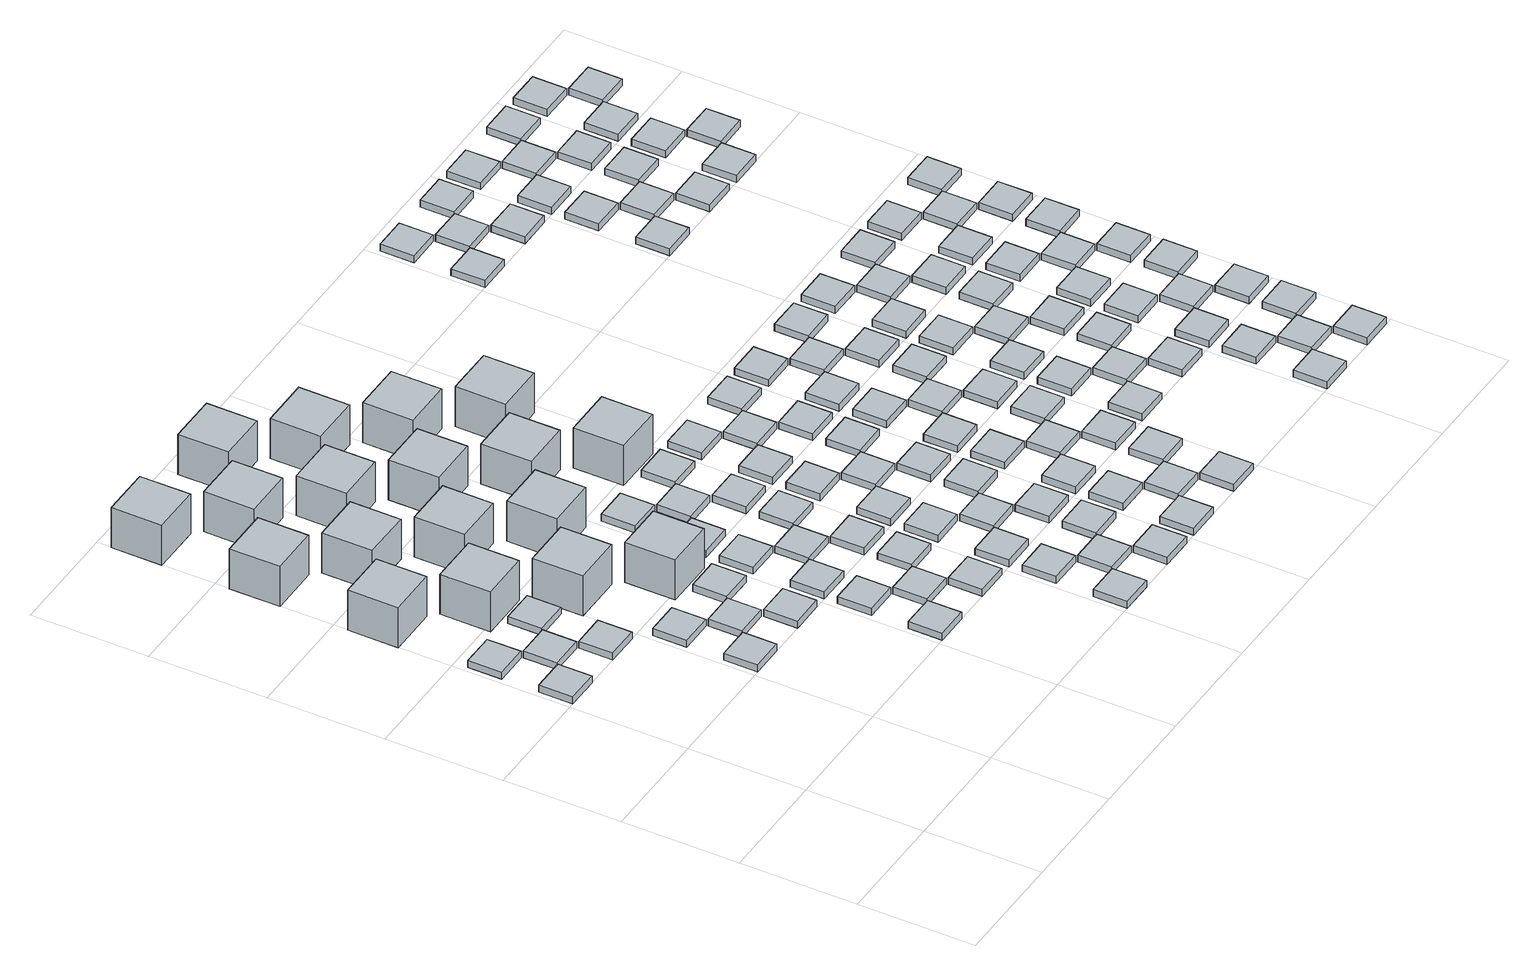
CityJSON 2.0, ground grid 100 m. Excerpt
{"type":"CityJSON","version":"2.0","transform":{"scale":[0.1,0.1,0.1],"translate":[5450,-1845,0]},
"CityObjects":{
"object1":{"type":"GenericCityObject","geometry":[{"type":"Solid","lod":"1","boundaries":[[[[0,1,2,3]],[[4,5,1,0]],[[5,6,2,1]],[[6,7,3,2]],[[7,4,0,3]],[[7,6,5,4]]]]}]},
"object2":{"type":"GenericCityObject","geometry":[{"type":"Solid","lod":"1","boundaries":[[[[8,9,10,11]],[[12,13,9,8]],[[13,14,10,9]],[[14,15,11,10]],[[15,12,8,11]],[[15,14,13,12]]]]}]},
"object3":{"type":"GenericCityObject","geometry":[{"type":"Solid","lod":"1","boundaries":[[[[16,17,18,19]],[[20,21,17,16]],[[21,22,18,17]],[[22,23,19,18]],[[23,20,16,19]],[[23,22,21,20]]]]}]},
"object4":{"type":"GenericCityObject","geometry":[{"type":"Solid","lod":"1","boundaries":[[[[24,25,26,27]],[[28,29,25,24]],[[29,30,26,25]],[[30,31,27,26]],[[31,28,24,27]],[[31,30,29,28]]]]}]},
"object5":{"type":"GenericCityObject","geometry":[{"type":"Solid","lod":"1","boundaries":[[[[32,33,34,35]],[[36,37,33,32]],[[37,38,34,33]],[[38,39,35,34]],[[39,36,32,35]],[[39,38,37,36]]]]}]},
"object6":{"type":"GenericCityObject","geometry":[{"type":"Solid","lod":"1","boundaries":[[[[40,41,42,43]],[[44,45,41,40]],[[45,46,42,41]],[[46,47,43,42]],[[47,44,40,43]],[[47,46,45,44]]]]}]},
"object7":{"type":"GenericCityObject","geometry":[{"type":"Solid","lod":"1","boundaries":[[[[48,49,50,51]],[[52,53,49,48]],[[53,54,50,49]],[[54,55,51,50]],[[55,52,48,51]],[[55,54,53,52]]]]}]},
"object8":{"type":"GenericCityObject","geometry":[{"type":"Solid","lod":"1","boundaries":[[[[56,57,58,59]],[[60,61,57,56]],[[61,62,58,57]],[[62,63,59,58]],[[63,60,56,59]],[[63,62,61,60]]]]}]},
"object9":{"type":"GenericCityObject","geometry":[{"type":"Solid","lod":"1","boundaries":[[[[64,65,66,67]],[[68,69,65,64]],[[69,70,66,65]],[[70,71,67,66]],[[71,68,64,67]],[[71,70,69,68]]]]}]},
"object10":{"type":"GenericCityObject","geometry":[{"type":"Solid","lod":"1","boundaries":[[[[72,73,74,75]],[[76,77,73,72]],[[77,78,74,73]],[[78,79,75,74]],[[79,76,72,75]],[[79,78,77,76]]]]}]},
"object11":{"type":"GenericCityObject","geometry":[{"type":"Solid","lod":"1","boundaries":[[[[80,81,82,83]],[[84,85,81,80]],[[85,86,82,81]],[[86,87,83,82]],[[87,84,80,83]],[[87,86,85,84]]]]}]},
"object12":{"type":"GenericCityObject","geometry":[{"type":"Solid","lod":"1","boundaries":[[[[88,89,90,91]],[[92,93,89,88]],[[93,94,90,89]],[[94,95,91,90]],[[95,92,88,91]],[[95,94,93,92]]]]}]},
"object13":{"type":"GenericCityObject","geometry":[{"type":"Solid","lod":"1","boundaries":[[[[96,97,98,99]],[[100,101,97,96]],[[101,102,98,97]],[[102,103,99,98]],[[103,100,96,99]],[[103,102,101,100]]]]}]},
"object14":{"type":"GenericCityObject","geometry":[{"type":"Solid","lod":"1","boundaries":[[[[104,105,106,107]],[[108,109,105,104]],[[109,110,106,105]],[[110,111,107,106]],[[111,108,104,107]],[[111,110,109,108]]]]}]},
"object15":{"type":"GenericCityObject","geometry":[{"type":"Solid","lod":"1","boundaries":[[[[112,113,114,115]],[[116,117,113,112]],[[117,118,114,113]],[[118,119,115,114]],[[119,116,112,115]],[[119,118,117,116]]]]}]},
"object16":{"type":"GenericCityObject","geometry":[{"type":"Solid","lod":"1","boundaries":[[[[120,121,122,123]],[[124,125,121,120]],[[125,126,122,121]],[[126,127,123,122]],[[127,124,120,123]],[[127,126,125,124]]]]}]},
"object17":{"type":"GenericCityObject","geometry":[{"type":"Solid","lod":"1","boundaries":[[[[128,129,130,131]],[[132,133,129,128]],[[133,134,130,129]],[[134,135,131,130]],[[135,132,128,131]],[[135,134,133,132]]]]}]},
"object18":{"type":"GenericCityObject","geometry":[{"type":"Solid","lod":"1","boundaries":[[[[136,137,138,139]],[[140,141,137,136]],[[141,142,138,137]],[[142,143,139,138]],[[143,140,136,139]],[[143,142,141,140]]]]}]},
"object19":{"type":"GenericCityObject","geometry":[{"type":"Solid","lod":"1","boundaries":[[[[144,145,146,147]],[[148,149,145,144]],[[149,150,146,145]],[[150,151,147,146]],[[151,148,144,147]],[[151,150,149,148]]]]}]},
"object20":{"type":"GenericCityObject","geometry":[{"type":"Solid","lod":"1","boundaries":[[[[152,153,154,155]],[[156,157,153,152]],[[157,158,154,153]],[[158,159,155,154]],[[159,156,152,155]],[[159,158,157,156]]]]}]},
"object21":{"type":"GenericCityObject","geometry":[{"type":"Solid","lod":"1","boundaries":[[[[160,161,162,163]],[[164,165,161,160]],[[165,166,162,161]],[[166,167,163,162]],[[167,164,160,163]],[[167,166,165,164]]]]}]},
"object22":{"type":"GenericCityObject","geometry":[{"type":"Solid","lod":"1","boundaries":[[[[168,169,170,171]],[[172,173,169,168]],[[173,174,170,169]],[[174,175,171,170]],[[175,172,168,171]],[[175,174,173,172]]]]}]},
"object23":{"type":"GenericCityObject","geometry":[{"type":"Solid","lod":"1","boundaries":[[[[176,177,178,179]],[[180,181,177,176]],[[181,182,178,177]],[[182,183,179,178]],[[183,180,176,179]],[[183,182,181,180]]]]}]},
"object24":{"type":"GenericCityObject","geometry":[{"type":"Solid","lod":"1","boundaries":[[[[184,185,186,187]],[[188,189,185,184]],[[189,190,186,185]],[[190,191,187,186]],[[191,188,184,187]],[[191,190,189,188]]]]}]},
"object25":{"type":"GenericCityObject","geometry":[{"type":"Solid","lod":"1","boundaries":[[[[192,193,194,195]],[[196,197,193,192]],[[197,198,194,193]],[[198,199,195,194]],[[199,196,192,195]],[[199,198,197,196]]]]}]},
"object26":{"type":"GenericCityObject","geometry":[{"type":"Solid","lod":"1","boundaries":[[[[200,201,202,203]],[[204,205,201,200]],[[205,206,202,201]],[[206,207,203,202]],[[207,204,200,203]],[[207,206,205,204]]]]}]},
"object27":{"type":"GenericCityObject","geometry":[{"type":"Solid","lod":"1","boundaries":[[[[208,209,210,211]],[[212,213,209,208]],[[213,214,210,209]],[[214,215,211,210]],[[215,212,208,211]],[[215,214,213,212]]]]}]},
"object28":{"type":"GenericCityObject","geometry":[{"type":"Solid","lod":"1","boundaries":[[[[216,217,218,219]],[[220,221,217,216]],[[221,222,218,217]],[[222,223,219,218]],[[223,220,216,219]],[[223,222,221,220]]]]}]},
"object29":{"type":"GenericCityObject","geometry":[{"type":"Solid","lod":"1","boundaries":[[[[224,225,226,227]],[[228,229,225,224]],[[229,230,226,225]],[[230,231,227,226]],[[231,228,224,227]],[[231,230,229,228]]]]}]},
"object30":{"type":"GenericCityObject","geometry":[{"type":"Solid","lod":"1","boundaries":[[[[232,233,234,235]],[[236,237,233,232]],[[237,238,234,233]],[[238,239,235,234]],[[239,236,232,235]],[[239,238,237,236]]]]}]},
"object31":{"type":"GenericCityObject","geometry":[{"type":"Solid","lod":"1","boundaries":[[[[240,241,242,243]],[[244,245,241,240]],[[245,246,242,241]],[[246,247,243,242]],[[247,244,240,243]],[[247,246,245,244]]]]}]},
"object32":{"type":"GenericCityObject","geometry":[{"type":"Solid","lod":"1","boundaries":[[[[248,249,250,251]],[[252,253,249,248]],[[253,254,250,249]],[[254,255,251,250]],[[255,252,248,251]],[[255,254,253,252]]]]}]},
"object33":{"type":"GenericCityObject","geometry":[{"type":"Solid","lod":"1","boundaries":[[[[256,257,258,259]],[[260,261,257,256]],[[261,262,258,257]],[[262,263,259,258]],[[263,260,256,259]],[[263,262,261,260]]]]}]},
"object34":{"type":"GenericCityObject","geometry":[{"type":"Solid","lod":"1","boundaries":[[[[264,265,266,267]],[[268,269,265,264]],[[269,270,266,265]],[[270,271,267,266]],[[271,268,264,267]],[[271,270,269,268]]]]}]},
"object35":{"type":"GenericCityObject","geometry":[{"type":"Solid","lod":"1","boundaries":[[[[272,273,274,275]],[[276,277,273,272]],[[277,278,274,273]],[[278,279,275,274]],[[279,276,272,275]],[[279,278,277,276]]]]}]},
"object36":{"type":"GenericCityObject","geometry":[{"type":"Solid","lod":"1","boundaries":[[[[280,281,282,283]],[[284,285,281,280]],[[285,286,282,281]],[[286,287,283,282]],[[287,284,280,283]],[[287,286,285,284]]]]}]},
"object37":{"type":"GenericCityObject","geometry":[{"type":"Solid","lod":"1","boundaries":[[[[288,289,290,291]],[[292,293,289,288]],[[293,294,290,289]],[[294,295,291,290]],[[295,292,288,291]],[[295,294,293,292]]]]}]},
"object38":{"type":"GenericCityObject","geometry":[{"type":"Solid","lod":"1","boundaries":[[[[296,297,298,299]],[[300,301,297,296]],[[301,302,298,297]],[[302,303,299,298]],[[303,300,296,299]],[[303,302,301,300]]]]}]},
"object39":{"type":"GenericCityObject","geometry":[{"type":"Solid","lod":"1","boundaries":[[[[304,305,306,307]],[[308,309,305,304]],[[309,310,306,305]],[[310,311,307,306]],[[311,308,304,307]],[[311,310,309,308]]]]}]},
"object40":{"type":"GenericCityObject","geometry":[{"type":"Solid","lod":"1","boundaries":[[[[312,313,314,315]],[[316,317,313,312]],[[317,318,314,313]],[[318,319,315,314]],[[319,316,312,315]],[[319,318,317,316]]]]}]},
"object41":{"type":"GenericCityObject","geometry":[{"type":"Solid","lod":"1","boundaries":[[[[320,321,322,323]],[[324,325,321,320]],[[325,326,322,321]],[[326,327,323,322]],[[327,324,320,323]],[[327,326,325,324]]]]}]},
"object42":{"type":"GenericCityObject","geometry":[{"type":"Solid","lod":"1","boundaries":[[[[328,329,330,331]],[[332,333,329,328]],[[333,334,330,329]],[[334,335,331,330]],[[335,332,328,331]],[[335,334,333,332]]]]}]},
"object43":{"type":"GenericCityObject","geometry":[{"type":"Solid","lod":"1","boundaries":[[[[336,337,338,339]],[[340,341,337,336]],[[341,342,338,337]],[[342,343,339,338]],[[343,340,336,339]],[[343,342,341,340]]]]}]},
"object44":{"type":"GenericCityObject","geometry":[{"type":"Solid","lod":"1","boundaries":[[[[344,345,346,347]],[[348,349,345,344]],[[349,350,346,345]],[[350,351,347,346]],[[351,348,344,347]],[[351,350,349,348]]]]}]},
"object45":{"type":"GenericCityObject","geometry":[{"type":"Solid","lod":"1","boundaries":[[[[352,353,354,355]],[[356,357,353,352]],[[357,358,354,353]],[[358,359,355,354]],[[359,356,352,355]],[[359,358,357,356]]]]}]},
"object46":{"type":"GenericCityObject","geometry":[{"type":"Solid","lod":"1","boundaries":[[[[360,361,362,363]],[[364,365,361,360]],[[365,366,362,361]],[[366,367,363,362]],[[367,364,360,363]],[[367,366,365,364]]]]}]},
"object47":{"type":"GenericCityObject","geometry":[{"type":"Solid","lod":"1","boundaries":[[[[368,369,370,371]],[[372,373,369,368]],[[373,374,370,369]],[[374,375,371,370]],[[375,372,368,371]],[[375,374,373,372]]]]}]},
"object48":{"type":"GenericCityObject","geometry":[{"type":"Solid","lod":"1","boundaries":[[[[376,377,378,379]],[[380,381,377,376]],[[381,382,378,377]],[[382,383,379,378]],[[383,380,376,379]],[[383,382,381,380]]]]}]},
"object49":{"type":"GenericCityObject","geometry":[{"type":"Solid","lod":"1","boundaries":[[[[384,385,386,387]],[[388,389,385,384]],[[389,390,386,385]],[[390,391,387,386]],[[391,388,384,387]],[[391,390,389,388]]]]}]},
"object50":{"type":"GenericCityObject","geometry":[{"type":"Solid","lod":"1","boundaries":[[[[392,393,394,395]],[[396,397,393,392]],[[397,398,394,393]],[[398,399,395,394]],[[399,396,392,395]],[[399,398,397,396]]]]}]},
"object51":{"type":"GenericCityObject","geometry":[{"type":"Solid","lod":"1","boundaries":[[[[400,401,402,403]],[[404,405,401,400]],[[405,406,402,401]],[[406,407,403,402]],[[407,404,400,403]],[[407,406,405,404]]]]}]},
"object52":{"type":"GenericCityObject","geometry":[{"type":"Solid","lod":"1","boundaries":[[[[408,409,410,411]],[[412,413,409,408]],[[413,414,410,409]],[[414,415,411,410]],[[415,412,408,411]],[[415,414,413,412]]]]}]},
"object53":{"type":"GenericCityObject","geometry":[{"type":"Solid","lod":"1","boundaries":[[[[416,417,418,419]],[[420,421,417,416]],[[421,422,418,417]],[[422,423,419,418]],[[423,420,416,419]],[[423,422,421,420]]]]}]},
"object54":{"type":"GenericCityObject","geometry":[{"type":"Solid","lod":"1","boundaries":[[[[424,425,426,427]],[[428,429,425,424]],[[429,430,426,425]],[[430,431,427,426]],[[431,428,424,427]],[[431,430,429,428]]]]}]},
"object55":{"type":"GenericCityObject","geometry":[{"type":"Solid","lod":"1","boundaries":[[[[432,433,434,435]],[[436,437,433,432]],[[437,438,434,433]],[[438,439,435,434]],[[439,436,432,435]],[[439,438,437,436]]]]}]},
"object56":{"type":"GenericCityObject","geometry":[{"type":"Solid","lod":"1","boundaries":[[[[440,441,442,443]],[[444,445,441,440]],[[445,446,442,441]],[[446,447,443,442]],[[447,444,440,443]],[[447,446,445,444]]]]}]},
"object57":{"type":"GenericCityObject","geometry":[{"type":"Solid","lod":"1","boundaries":[[[[448,449,450,451]],[[452,453,449,448]],[[453,454,450,449]],[[454,455,451,450]],[[455,452,448,451]],[[455,454,453,452]]]]}]},
"object58":{"type":"GenericCityObject","geometry":[{"type":"Solid","lod":"1","boundaries":[[[[456,457,458,459]],[[460,461,457,456]],[[461,462,458,457]],[[462,463,459,458]],[[463,460,456,459]],[[463,462,461,460]]]]}]},
"object59":{"type":"GenericCityObject","geometry":[{"type":"Solid","lod":"1","boundaries":[[[[464,465,466,467]],[[468,469,465,464]],[[469,470,466,465]],[[470,471,467,466]],[[471,468,464,467]],[[471,470,469,468]]]]}]},
"object60":{"type":"GenericCityObject","geometry":[{"type":"Solid","lod":"1","boundaries":[[[[472,473,474,475]],[[476,477,473,472]],[[477,478,474,473]],[[478,479,475,474]],[[479,476,472,475]],[[479,478,477,476]]]]}]},
"object61":{"type":"GenericCityObject","geometry":[{"type":"Solid","lod":"1","boundaries":[[[[480,481,482,483]],[[484,485,481,480]],[[485,486,482,481]],[[486,487,483,482]],[[487,484,480,483]],[[487,486,485,484]]]]}]},
"object62":{"type":"GenericCityObject","geometry":[{"type":"Solid","lod":"1","boundaries":[[[[488,489,490,491]],[[492,493,489,488]],[[493,494,490,489]],[[494,495,491,490]],[[495,492,488,491]],[[495,494,493,492]]]]}]},
"object63":{"type":"GenericCityObject","geometry":[{"type":"Solid","lod":"1","boundaries":[[[[496,497,498,499]],[[500,501,497,496]],[[501,502,498,497]],[[502,503,499,498]],[[503,500,496,499]],[[503,502,501,500]]]]}]},
"object64":{"type":"GenericCityObject","geometry":[{"type":"Solid","lod":"1","boundaries":[[[[504,505,506,507]],[[508,509,505,504]],[[509,510,506,505]],[[510,511,507,506]],[[511,508,504,507]],[[511,510,509,508]]]]}]},
"object65":{"type":"GenericCityObject","geometry":[{"type":"Solid","lod":"1","boundaries":[[[[512,513,514,515]],[[516,517,513,512]],[[517,518,514,513]],[[518,519,515,514]],[[519,516,512,515]],[[519,518,517,516]]]]}]},
"object66":{"type":"GenericCityObject","geometry":[{"type":"Solid","lod":"1","boundaries":[[[[520,521,522,523]],[[524,525,521,520]],[[525,526,522,521]],[[526,527,523,522]],[[527,524,520,523]],[[527,526,525,524]]]]}]},
"object67":{"type":"GenericCityObject","geometry":[{"type":"Solid","lod":"1","boundaries":[[[[528,529,530,531]],[[532,533,529,528]],[[533,534,530,529]],[[534,535,531,530]],[[535,532,528,531]],[[535,534,533,532]]]]}]},
"object68":{"type":"GenericCityObject","geometry":[{"type":"Solid","lod":"1","boundaries":[[[[536,537,538,539]],[[540,541,537,536]],[[541,542,538,537]],[[542,543,539,538]],[[543,540,536,539]],[[543,542,541,540]]]]}]},
"object69":{"type":"GenericCityObject","geometry":[{"type":"Solid","lod":"1","boundaries":[[[[544,545,546,547]],[[548,549,545,544]],[[549,550,546,545]],[[550,551,547,546]],[[551,548,544,547]],[[551,550,549,548]]]]}]},
"object70":{"type":"GenericCityObject","geometry":[{"type":"Solid","lod":"1","boundaries":[[[[552,553,554,555]],[[556,557,553,552]],[[557,558,554,553]],[[558,559,555,554]],[[559,556,552,555]],[[559,558,557,556]]]]}]},
"object71":{"type":"GenericCityObject","geometry":[{"type":"Solid","lod":"1","boundaries":[[[[560,561,562,563]],[[564,565,561,560]],[[565,566,562,561]],[[566,567,563,562]],[[567,564,560,563]],[[567,566,565,564]]]]}]},
"object72":{"type":"GenericCityObject","geometry":[{"type":"Solid","lod":"1","boundaries":[[[[568,569,570,571]],[[572,573,569,568]],[[573,574,570,569]],[[574,575,571,570]],[[575,572,568,571]],[[575,574,573,572]]]]}]},
"object73":{"type":"GenericCityObject","geometry":[{"type":"Solid","lod":"1","boundaries":[[[[576,577,578,579]],[[580,581,577,576]],[[581,582,578,577]],[[582,583,579,578]],[[583,580,576,579]],[[583,582,581,580]]]]}]},
"object74":{"type":"GenericCityObject","geometry":[{"type":"Solid","lod":"1","boundaries":[[[[584,585,586,587]],[[588,589,585,584]],[[589,590,586,585]],[[590,591,587,586]],[[591,588,584,587]],[[591,590,589,588]]]]}]},
"object75":{"type":"GenericCityObject","geometry":[{"type":"Solid","lod":"1","boundaries":[[[[592,593,594,595]],[[596,597,593,592]],[[597,598,594,593]],[[598,599,595,594]],[[599,596,592,595]],[[599,598,597,596]]]]}]},
"object76":{"type":"GenericCityObject","geometry":[{"type":"Solid","lod":"1","boundaries":[[[[600,601,602,603]],[[604,605,601,600]],[[605,606,602,601]],[[606,607,603,602]],[[607,604,600,603]],[[607,606,605,604]]]]}]},
"object77":{"type":"GenericCityObject","geometry":[{"type":"Solid","lod":"1","boundaries":[[[[608,609,610,611]],[[612,613,609,608]],[[613,614,610,609]],[[614,615,611,610]],[[615,612,608,611]],[[615,614,613,612]]]]}]},
"object78":{"type":"GenericCityObject","geometry":[{"type":"Solid","lod":"1","boundaries":[[[[616,617,618,619]],[[620,621,617,616]],[[621,622,618,617]],[[622,623,619,618]],[[623,620,616,619]],[[623,622,621,620]]]]}]},
"object79":{"type":"GenericCityObject","geometry":[{"type":"Solid","lod":"1","boundaries":[[[[624,625,626,627]],[[628,629,625,624]],[[629,630,626,625]],[[630,631,627,626]],[[631,628,624,627]],[[631,630,629,628]]]]}]},
"object80":{"type":"GenericCityObject","geometry":[{"type":"Solid","lod":"1","boundaries":[[[[632,633,634,635]],[[636,637,633,632]],[[637,638,634,633]],[[638,639,635,634]],[[639,636,632,635]],[[639,638,637,636]]]]}]},
"object81":{"type":"GenericCityObject","geometry":[{"type":"Solid","lod":"1","boundaries":[[[[640,641,642,643]],[[644,645,641,640]],[[645,646,642,641]],[[646,647,643,642]],[[647,644,640,643]],[[647,646,645,644]]]]}]},
"object82":{"type":"GenericCityObject","geometry":[{"type":"Solid","lod":"1","boundaries":[[[[648,649,650,651]],[[652,653,649,648]],[[653,654,650,649]],[[654,655,651,650]],[[655,652,648,651]],[[655,654,653,652]]]]}]},
"object83":{"type":"GenericCityObject","geometry":[{"type":"Solid","lod":"1","boundaries":[[[[656,657,658,659]],[[660,661,657,656]],[[661,662,658,657]],[[662,663,659,658]],[[663,660,656,659]],[[663,662,661,660]]]]}]},
"object84":{"type":"GenericCityObject","geometry":[{"type":"Solid","lod":"1","boundaries":[[[[664,665,666,667]],[[668,669,665,664]],[[669,670,666,665]],[[670,671,667,666]],[[671,668,664,667]],[[671,670,669,668]]]]}]},
"object85":{"type":"GenericCityObject","geometry":[{"type":"Solid","lod":"1","boundaries":[[[[672,673,674,675]],[[676,677,673,672]],[[677,678,674,673]],[[678,679,675,674]],[[679,676,672,675]],[[679,678,677,676]]]]}]},
"object86":{"type":"GenericCityObject","geometry":[{"type":"Solid","lod":"1","boundaries":[[[[680,681,682,683]],[[684,685,681,680]],[[685,686,682,681]],[[686,687,683,682]],[[687,684,680,683]],[[687,686,685,684]]]]}]},
"object87":{"type":"GenericCityObject","geometry":[{"type":"Solid","lod":"1","boundaries":[[[[688,689,690,691]],[[692,693,689,688]],[[693,694,690,689]],[[694,695,691,690]],[[695,692,688,691]],[[695,694,693,692]]]]}]},
"object88":{"type":"GenericCityObject","geometry":[{"type":"Solid","lod":"1","boundaries":[[[[696,697,698,699]],[[700,701,697,696]],[[701,702,698,697]],[[702,703,699,698]],[[703,700,696,699]],[[703,702,701,700]]]]}]},
"object89":{"type":"GenericCityObject","geometry":[{"type":"Solid","lod":"1","boundaries":[[[[704,705,706,707]],[[708,709,705,704]],[[709,710,706,705]],[[710,711,707,706]],[[711,708,704,707]],[[711,710,709,708]]]]}]},
"object90":{"type":"GenericCityObject","geometry":[{"type":"Solid","lod":"1","boundaries":[[[[712,713,714,715]],[[716,717,713,712]],[[717,718,714,713]],[[718,719,715,714]],[[719,716,712,715]],[[719,718,717,716]]]]}]},
"object91":{"type":"GenericCityObject","geometry":[{"type":"Solid","lod":"1","boundaries":[[[[720,721,722,723]],[[724,725,721,720]],[[725,726,722,721]],[[726,727,723,722]],[[727,724,720,723]],[[727,726,725,724]]]]}]},
"object92":{"type":"GenericCityObject","geometry":[{"type":"Solid","lod":"1","boundaries":[[[[728,729,730,731]],[[732,733,729,728]],[[733,734,730,729]],[[734,735,731,730]],[[735,732,728,731]],[[735,734,733,732]]]]}]},
"object93":{"type":"GenericCityObject","geometry":[{"type":"Solid","lod":"1","boundaries":[[[[736,737,738,739]],[[740,741,737,736]],[[741,742,738,737]],[[742,743,739,738]],[[743,740,736,739]],[[743,742,741,740]]]]}]},
"object94":{"type":"GenericCityObject","geometry":[{"type":"Solid","lod":"1","boundaries":[[[[744,745,746,747]],[[748,749,745,744]],[[749,750,746,745]],[[750,751,747,746]],[[751,748,744,747]],[[751,750,749,748]]]]}]},
"object95":{"type":"GenericCityObject","geometry":[{"type":"Solid","lod":"1","boundaries":[[[[752,753,754,755]],[[756,757,753,752]],[[757,758,754,753]],[[758,759,755,754]],[[759,756,752,755]],[[759,758,757,756]]]]}]},
"object96":{"type":"GenericCityObject","geometry":[{"type":"Solid","lod":"1","boundaries":[[[[760,761,762,763]],[[764,765,761,760]],[[765,766,762,761]],[[766,767,763,762]],[[767,764,760,763]],[[767,766,765,764]]]]}]},
"object97":{"type":"GenericCityObject","geometry":[{"type":"Solid","lod":"1","boundaries":[[[[768,769,770,771]],[[772,773,769,768]],[[773,774,770,769]],[[774,775,771,770]],[[775,772,768,771]],[[775,774,773,772]]]]}]},
"object98":{"type":"GenericCityObject","geometry":[{"type":"Solid","lod":"1","boundaries":[[[[776,777,778,779]],[[780,781,777,776]],[[781,782,778,777]],[[782,783,779,778]],[[783,780,776,779]],[[783,782,781,780]]]]}]},
"object99":{"type":"GenericCityObject","geometry":[{"type":"Solid","lod":"1","boundaries":[[[[784,785,786,787]],[[788,789,785,784]],[[789,790,786,785]],[[790,791,787,786]],[[791,788,784,787]],[[791,790,789,788]]]]}]},
"object100":{"type":"GenericCityObject","geometry":[{"type":"Solid","lod":"1","boundaries":[[[[792,793,794,795]],[[796,797,793,792]],[[797,798,794,793]],[[798,799,795,794]],[[799,796,792,795]],[[799,798,797,796]]]]}]},
"object101":{"type":"GenericCityObject","geometry":[{"type":"Solid","lod":"1","boundaries":[[[[800,801,802,803]],[[804,805,801,800]],[[805,806,802,801]],[[806,807,803,802]],[[807,804,800,803]],[[807,806,805,804]]]]}]},
"object102":{"type":"GenericCityObject","geometry":[{"type":"Solid","lod":"1","boundaries":[[[[808,809,810,811]],[[812,813,809,808]],[[813,814,810,809]],[[814,815,811,810]],[[815,812,808,811]],[[815,814,813,812]]]]}]},
"object103":{"type":"GenericCityObject","geometry":[{"type":"Solid","lod":"1","boundaries":[[[[816,817,818,819]],[[820,821,817,816]],[[821,822,818,817]],[[822,823,819,818]],[[823,820,816,819]],[[823,822,821,820]]]]}]},
"object104":{"type":"GenericCityObject","geometry":[{"type":"Solid","lod":"1","boundaries":[[[[824,825,826,827]],[[828,829,825,824]],[[829,830,826,825]],[[830,831,827,826]],[[831,828,824,827]],[[831,830,829,828]]]]}]},
"object105":{"type":"GenericCityObject","geometry":[{"type":"Solid","lod":"1","boundaries":[[[[832,833,834,835]],[[836,837,833,832]],[[837,838,834,833]],[[838,839,835,834]],[[839,836,832,835]],[[839,838,837,836]]]]}]},
"object106":{"type":"GenericCityObject","geometry":[{"type":"Solid","lod":"1","boundaries":[[[[840,841,842,843]],[[844,845,841,840]],[[845,846,842,841]],[[846,847,843,842]],[[847,844,840,843]],[[847,846,845,844]]]]}]},
"object107":{"type":"GenericCityObject","geometry":[{"type":"Solid","lod":"1","boundaries":[[[[848,849,850,851]],[[852,853,849,848]],[[853,854,850,849]],[[854,855,851,850]],[[855,852,848,851]],[[855,854,853,852]]]]}]},
"object108":{"type":"GenericCityObject","geometry":[{"type":"Solid","lod":"1","boundaries":[[[[856,857,858,859]],[[860,861,857,856]],[[861,862,858,857]],[[862,863,859,858]],[[863,860,856,859]],[[863,862,861,860]]]]}]},
"object109":{"type":"GenericCityObject","geometry":[{"type":"Solid","lod":"1","boundaries":[[[[864,865,866,867]],[[868,869,865,864]],[[869,870,866,865]],[[870,871,867,866]],[[871,868,864,867]],[[871,870,869,868]]]]}]},
"object110":{"type":"GenericCityObject","geometry":[{"type":"Solid","lod":"1","boundaries":[[[[872,873,874,875]],[[876,877,873,872]],[[877,878,874,873]],[[878,879,875,874]],[[879,876,872,875]],[[879,878,877,876]]]]}]},
"object111":{"type":"GenericCityObject","geometry":[{"type":"Solid","lod":"1","boundaries":[[[[880,881,882,883]],[[884,885,881,880]],[[885,886,882,881]],[[886,887,883,882]],[[887,884,880,883]],[[887,886,885,884]]]]}]},
"object112":{"type":"GenericCityObject","geometry":[{"type":"Solid","lod":"1","boundaries":[[[[888,889,890,891]],[[892,893,889,888]],[[893,894,890,889]],[[894,895,891,890]],[[895,892,888,891]],[[895,894,893,892]]]]}]},
"object113":{"type":"GenericCityObject","geometry":[{"type":"Solid","lod":"1","boundaries":[[[[896,897,898,899]],[[900,901,897,896]],[[901,902,898,897]],[[902,903,899,898]],[[903,900,896,899]],[[903,902,901,900]]]]}]},
"object114":{"type":"GenericCityObject","geometry":[{"type":"Solid","lod":"1","boundaries":[[[[904,905,906,907]],[[908,909,905,904]],[[909,910,906,905]],[[910,911,907,906]],[[911,908,904,907]],[[911,910,909,908]]]]}]},
"object115":{"type":"GenericCityObject","geometry":[{"type":"Solid","lod":"1","boundaries":[[[[912,913,914,915]],[[916,917,913,912]],[[917,918,914,913]],[[918,919,915,914]],[[919,916,912,915]],[[919,918,917,916]]]]}]},
"object116":{"type":"GenericCityObject","geometry":[{"type":"Solid","lod":"1","boundaries":[[[[920,921,922,923]],[[924,925,921,920]],[[925,926,922,921]],[[926,927,923,922]],[[927,924,920,923]],[[927,926,925,924]]]]}]},
"object117":{"type":"GenericCityObject","geometry":[{"type":"Solid","lod":"1","boundaries":[[[[928,929,930,931]],[[932,933,929,928]],[[933,934,930,929]],[[934,935,931,930]],[[935,932,928,931]],[[935,934,933,932]]]]}]},
"object118":{"type":"GenericCityObject","geometry":[{"type":"Solid","lod":"1","boundaries":[[[[936,937,938,939]],[[940,941,937,936]],[[941,942,938,937]],[[942,943,939,938]],[[943,940,936,939]],[[943,942,941,940]]]]}]},
"object119":{"type":"GenericCityObject","geometry":[{"type":"Solid","lod":"1","boundaries":[[[[944,945,946,947]],[[948,949,945,944]],[[949,950,946,945]],[[950,951,947,946]],[[951,948,944,947]],[[951,950,949,948]]]]}]},
"object120":{"type":"GenericCityObject","geometry":[{"type":"Solid","lod":"1","boundaries":[[[[952,953,954,955]],[[956,957,953,952]],[[957,958,954,953]],[[958,959,955,954]],[[959,956,952,955]],[[959,958,957,956]]]]}]},
"object121":{"type":"GenericCityObject","geometry":[{"type":"Solid","lod":"1","boundaries":[[[[960,961,962,963]],[[964,965,961,960]],[[965,966,962,961]],[[966,967,963,962]],[[967,964,960,963]],[[967,966,965,964]]]]}]},
"object122":{"type":"GenericCityObject","geometry":[{"type":"Solid","lod":"1","boundaries":[[[[968,969,970,971]],[[972,973,969,968]],[[973,974,970,969]],[[974,975,971,970]],[[975,972,968,971]],[[975,974,973,972]]]]}]},
"object123":{"type":"GenericCityObject","geometry":[{"type":"Solid","lod":"1","boundaries":[[[[976,977,978,979]],[[980,981,977,976]],[[981,982,978,977]],[[982,983,979,978]],[[983,980,976,979]],[[983,982,981,980]]]]}]},
"object124":{"type":"GenericCityObject","geometry":[{"type":"Solid","lod":"1","boundaries":[[[[984,985,986,987]],[[988,989,985,984]],[[989,990,986,985]],[[990,991,987,986]],[[991,988,984,987]],[[991,990,989,988]]]]}]},
"object125":{"type":"GenericCityObject","geometry":[{"type":"Solid","lod":"1","boundaries":[[[[992,993,994,995]],[[996,997,993,992]],[[997,998,994,993]],[[998,999,995,994]],[[999,996,992,995]],[[999,998,997,996]]]]}]},
"object126":{"type":"GenericCityObject","geometry":[{"type":"Solid","lod":"1","boundaries":[[[[1000,1001,1002,1003]],[[1004,1005,1001,1000]],[[1005,1006,1002,1001]],[[1006,1007,1003,1002]],[[1007,1004,1000,1003]],[[1007,1006,1005,1004]]]]}]},
"object127":{"type":"GenericCityObject","geometry":[{"type":"Solid","lod":"1","boundaries":[[[[1008,1009,1010,1011]],[[1012,1013,1009,1008]],[[1013,1014,1010,1009]],[[1014,1015,1011,1010]],[[1015,1012,1008,1011]],[[1015,1014,1013,1012]]]]}]},
"object128":{"type":"GenericCityObject","geometry":[{"type":"Solid","lod":"1","boundaries":[[[[1016,1017,1018,1019]],[[1020,1021,1017,1016]],[[1021,1022,1018,1017]],[[1022,1023,1019,1018]],[[1023,1020,1016,1019]],[[1023,1022,1021,1020]]]]}]},
"object129":{"type":"GenericCityObject","geometry":[{"type":"Solid","lod":"1","boundaries":[[[[1024,1025,1026,1027]],[[1028,1029,1025,1024]],[[1029,1030,1026,1025]],[[1030,1031,1027,1026]],[[1031,1028,1024,1027]],[[1031,1030,1029,1028]]]]}]},
"object130":{"type":"GenericCityObject","geometry":[{"type":"Solid","lod":"1","boundaries":[[[[1032,1033,1034,1035]],[[1036,1037,1033,1032]],[[1037,1038,1034,1033]],[[1038,1039,1035,1034]],[[1039,1036,1032,1035]],[[1039,1038,1037,1036]]]]}]},
"object131":{"type":"GenericCityObject","geometry":[{"type":"Solid","lod":"1","boundaries":[[[[1040,1041,1042,1043]],[[1044,1045,1041,1040]],[[1045,1046,1042,1041]],[[1046,1047,1043,1042]],[[1047,1044,1040,1043]],[[1047,1046,1045,1044]]]]}]},
"object132":{"type":"GenericCityObject","geometry":[{"type":"Solid","lod":"1","boundaries":[[[[1048,1049,1050,1051]],[[1052,1053,1049,1048]],[[1053,1054,1050,1049]],[[1054,1055,1051,1050]],[[1055,1052,1048,1051]],[[1055,1054,1053,1052]]]]}]},
"object133":{"type":"GenericCityObject","geometry":[{"type":"Solid","lod":"1","boundaries":[[[[1056,1057,1058,1059]],[[1060,1061,1057,1056]],[[1061,1062,1058,1057]],[[1062,1063,1059,1058]],[[1063,1060,1056,1059]],[[1063,1062,1061,1060]]]]}]},
"object134":{"type":"GenericCityObject","geometry":[{"type":"Solid","lod":"1","boundaries":[[[[1064,1065,1066,1067]],[[1068,1069,1065,1064]],[[1069,1070,1066,1065]],[[1070,1071,1067,1066]],[[1071,1068,1064,1067]],[[1071,1070,1069,1068]]]]}]},
"object135":{"type":"GenericCityObject","geometry":[{"type":"Solid","lod":"1","boundaries":[[[[1072,1073,1074,1075]],[[1076,1077,1073,1072]],[[1077,1078,1074,1073]],[[1078,1079,1075,1074]],[[1079,1076,1072,1075]],[[1079,1078,1077,1076]]]]}]},
"object136":{"type":"GenericCityObject","geometry":[{"type":"Solid","lod":"1","boundaries":[[[[1080,1081,1082,1083]],[[1084,1085,1081,1080]],[[1085,1086,1082,1081]],[[1086,1087,1083,1082]],[[1087,1084,1080,1083]],[[1087,1086,1085,1084]]]]}]},
"object137":{"type":"GenericCityObject","geometry":[{"type":"Solid","lod":"1","boundaries":[[[[1088,1089,1090,1091]],[[1092,1093,1089,1088]],[[1093,1094,1090,1089]],[[1094,1095,1091,1090]],[[1095,1092,1088,1091]],[[1095,1094,1093,1092]]]]}]},
"object138":{"type":"GenericCityObject","geometry":[{"type":"Solid","lod":"1","boundaries":[[[[1096,1097,1098,1099]],[[1100,1101,1097,1096]],[[1101,1102,1098,1097]],[[1102,1103,1099,1098]],[[1103,1100,1096,1099]],[[1103,1102,1101,1100]]]]}]},
"object139":{"type":"GenericCityObject","geometry":[{"type":"Solid","lod":"1","boundaries":[[[[1104,1105,1106,1107]],[[1108,1109,1105,1104]],[[1109,1110,1106,1105]],[[1110,1111,1107,1106]],[[1111,1108,1104,1107]],[[1111,1110,1109,1108]]]]}]}
},
"vertices":[
[50,3000,0],[339,3000,0],[339,3289,0],[50,3289,0],[50,3000,65],[339,3000,65],[339,3289,65],[50,3289,65],
[50,3600,0],[339,3600,0],[339,3889,0],[50,3889,0],[50,3600,65],[339,3600,65],[339,3889,65],[50,3889,65],
[350,3300,0],[639,3300,0],[639,3589,0],[350,3589,0],[350,3300,65],[639,3300,65],[639,3589,65],[350,3589,65],
[0,4450,0],[429,4450,0],[429,4879,0],[0,4879,0],[0,4450,375],[429,4450,375],[429,4879,375],[0,4879,375],
[650,3000,0],[939,3000,0],[939,3289,0],[650,3289,0],[650,3000,65],[939,3000,65],[939,3289,65],[650,3289,65],
[1050,2000,0],[1339,2000,0],[1339,2289,0],[1050,2289,0],[1050,2000,65],[1339,2000,65],[1339,2289,65],[1050,2289,65],
[0,5450,0],[429,5450,0],[429,5879,0],[0,5879,0],[0,5450,375],[429,5450,375],[429,5879,375],[0,5879,375],
[650,3600,0],[939,3600,0],[939,3889,0],[650,3889,0],[650,3600,65],[939,3600,65],[939,3889,65],[650,3889,65],
[500,3950,0],[929,3950,0],[929,4379,0],[500,4379,0],[500,3950,375],[929,3950,375],[929,4379,375],[500,4379,375],
[1050,2600,0],[1339,2600,0],[1339,2889,0],[1050,2889,0],[1050,2600,65],[1339,2600,65],[1339,2889,65],[1050,2889,65],
[0,6450,0],[429,6450,0],[429,6879,0],[0,6879,0],[0,6450,375],[429,6450,375],[429,6879,375],[0,6879,375],
[1350,2300,0],[1639,2300,0],[1639,2589,0],[1350,2589,0],[1350,2300,65],[1639,2300,65],[1639,2589,65],[1350,2589,65],
[500,4950,0],[929,4950,0],[929,5379,0],[500,5379,0],[500,4950,375],[929,4950,375],[929,5379,375],[500,5379,375],
[1000,3450,0],[1429,3450,0],[1429,3879,0],[1000,3879,0],[1000,3450,375],[1429,3450,375],[1429,3879,375],[1000,3879,375],
[1650,2000,0],[1939,2000,0],[1939,2289,0],[1650,2289,0],[1650,2000,65],[1939,2000,65],[1939,2289,65],[1650,2289,65],
[2050,1000,0],[2339,1000,0],[2339,1289,0],[2050,1289,0],[2050,1000,65],[2339,1000,65],[2339,1289,65],[2050,1289,65],
[500,5950,0],[929,5950,0],[929,6379,0],[500,6379,0],[500,5950,375],[929,5950,375],[929,6379,375],[500,6379,375],
[1000,4450,0],[1429,4450,0],[1429,4879,0],[1000,4879,0],[1000,4450,375],[1429,4450,375],[1429,4879,375],[1000,4879,375],
[1650,2600,0],[1939,2600,0],[1939,2889,0],[1650,2889,0],[1650,2600,65],[1939,2600,65],[1939,2889,65],[1650,2889,65],
[1500,2950,0],[1929,2950,0],[1929,3379,0],[1500,3379,0],[1500,2950,375],[1929,2950,375],[1929,3379,375],[1500,3379,375],
[2050,1600,0],[2339,1600,0],[2339,1889,0],[2050,1889,0],[2050,1600,65],[2339,1600,65],[2339,1889,65],[2050,1889,65],
[2050,2000,0],[2339,2000,0],[2339,2289,0],[2050,2289,0],[2050,2000,65],[2339,2000,65],[2339,2289,65],[2050,2289,65],
[1000,5450,0],[1429,5450,0],[1429,5879,0],[1000,5879,0],[1000,5450,375],[1429,5450,375],[1429,5879,375],[1000,5879,375],
[2350,1300,0],[2639,1300,0],[2639,1589,0],[2350,1589,0],[2350,1300,65],[2639,1300,65],[2639,1589,65],[2350,1589,65],
[1500,3950,0],[1929,3950,0],[1929,4379,0],[1500,4379,0],[1500,3950,375],[1929,3950,375],[1929,4379,375],[1500,4379,375],
[2050,2600,0],[2339,2600,0],[2339,2889,0],[2050,2889,0],[2050,2600,65],[2339,2600,65],[2339,2889,65],[2050,2889,65],
[2050,3000,0],[2339,3000,0],[2339,3289,0],[2050,3289,0],[2050,3000,65],[2339,3000,65],[2339,3289,65],[2050,3289,65],
[2650,1000,0],[2939,1000,0],[2939,1289,0],[2650,1289,0],[2650,1000,65],[2939,1000,65],[2939,1289,65],[2650,1289,65],
[1000,6450,0],[1429,6450,0],[1429,6879,0],[1000,6879,0],[1000,6450,375],[1429,6450,375],[1429,6879,375],[1000,6879,375],
[2350,2300,0],[2639,2300,0],[2639,2589,0],[2350,2589,0],[2350,2300,65],[2639,2300,65],[2639,2589,65],[2350,2589,65],
[3050,0,0],[3339,0,0],[3339,289,0],[3050,289,0],[3050,0,65],[3339,0,65],[3339,289,65],[3050,289,65],
[1500,4950,0],[1929,4950,0],[1929,5379,0],[1500,5379,0],[1500,4950,375],[1929,4950,375],[1929,5379,375],[1500,5379,375],
[2050,3600,0],[2339,3600,0],[2339,3889,0],[2050,3889,0],[2050,3600,65],[2339,3600,65],[2339,3889,65],[2050,3889,65],
[2650,1600,0],[2939,1600,0],[2939,1889,0],[2650,1889,0],[2650,1600,65],[2939,1600,65],[2939,1889,65],[2650,1889,65],
[3050,600,0],[3339,600,0],[3339,889,0],[3050,889,0],[3050,600,65],[3339,600,65],[3339,889,65],[3050,889,65],
[2650,2000,0],[2939,2000,0],[2939,2289,0],[2650,2289,0],[2650,2000,65],[2939,2000,65],[2939,2289,65],[2650,2289,65],
[2350,3300,0],[2639,3300,0],[2639,3589,0],[2350,3589,0],[2350,3300,65],[2639,3300,65],[2639,3589,65],[2350,3589,65],
[3050,1000,0],[3339,1000,0],[3339,1289,0],[3050,1289,0],[3050,1000,65],[3339,1000,65],[3339,1289,65],[3050,1289,65],
[1500,5950,0],[1929,5950,0],[1929,6379,0],[1500,6379,0],[1500,5950,375],[1929,5950,375],[1929,6379,375],[1500,6379,375],
[2000,4450,0],[2429,4450,0],[2429,4879,0],[2000,4879,0],[2000,4450,375],[2429,4450,375],[2429,4879,375],[2000,4879,375],
[2650,2600,0],[2939,2600,0],[2939,2889,0],[2650,2889,0],[2650,2600,65],[2939,2600,65],[2939,2889,65],[2650,2889,65],
[3350,300,0],[3639,300,0],[3639,589,0],[3350,589,0],[3350,300,65],[3639,300,65],[3639,589,65],[3350,589,65],
[3050,1600,0],[3339,1600,0],[3339,1889,0],[3050,1889,0],[3050,1600,65],[3339,1600,65],[3339,1889,65],[3050,1889,65],
[2650,3000,0],[2939,3000,0],[2939,3289,0],[2650,3289,0],[2650,3000,65],[2939,3000,65],[2939,3289,65],[2650,3289,65],
[3050,2000,0],[3339,2000,0],[3339,2289,0],[3050,2289,0],[3050,2000,65],[3339,2000,65],[3339,2289,65],[3050,2289,65],
[3650,0,0],[3939,0,0],[3939,289,0],[3650,289,0],[3650,0,65],[3939,0,65],[3939,289,65],[3650,289,65],
[2000,5450,0],[2429,5450,0],[2429,5879,0],[2000,5879,0],[2000,5450,375],[2429,5450,375],[2429,5879,375],[2000,5879,375],
[2650,3600,0],[2939,3600,0],[2939,3889,0],[2650,3889,0],[2650,3600,65],[2939,3600,65],[2939,3889,65],[2650,3889,65],
[3350,1300,0],[3639,1300,0],[3639,1589,0],[3350,1589,0],[3350,1300,65],[3639,1300,65],[3639,1589,65],[3350,1589,65],
[2500,3950,0],[2929,3950,0],[2929,4379,0],[2500,4379,0],[2500,3950,375],[2929,3950,375],[2929,4379,375],[2500,4379,375],
[3050,2600,0],[3339,2600,0],[3339,2889,0],[3050,2889,0],[3050,2600,65],[3339,2600,65],[3339,2889,65],[3050,2889,65],
[3650,600,0],[3939,600,0],[3939,889,0],[3650,889,0],[3650,600,65],[3939,600,65],[3939,889,65],[3650,889,65],
[3050,3000,0],[3339,3000,0],[3339,3289,0],[3050,3289,0],[3050,3000,65],[3339,3000,65],[3339,3289,65],[3050,3289,65],
[3650,1000,0],[3939,1000,0],[3939,1289,0],[3650,1289,0],[3650,1000,65],[3939,1000,65],[3939,1289,65],[3650,1289,65],
[3350,2300,0],[3639,2300,0],[3639,2589,0],[3350,2589,0],[3350,2300,65],[3639,2300,65],[3639,2589,65],[3350,2589,65],
[4050,0,0],[4339,0,0],[4339,289,0],[4050,289,0],[4050,0,65],[4339,0,65],[4339,289,65],[4050,289,65],
[2500,4950,0],[2929,4950,0],[2929,5379,0],[2500,5379,0],[2500,4950,375],[2929,4950,375],[2929,5379,375],[2500,5379,375],
[3050,3600,0],[3339,3600,0],[3339,3889,0],[3050,3889,0],[3050,3600,65],[3339,3600,65],[3339,3889,65],[3050,3889,65],
[3650,1600,0],[3939,1600,0],[3939,1889,0],[3650,1889,0],[3650,1600,65],[3939,1600,65],[3939,1889,65],[3650,1889,65],
[4050,600,0],[4339,600,0],[4339,889,0],[4050,889,0],[4050,600,65],[4339,600,65],[4339,889,65],[4050,889,65],
[3650,2000,0],[3939,2000,0],[3939,2289,0],[3650,2289,0],[3650,2000,65],[3939,2000,65],[3939,2289,65],[3650,2289,65],
[3350,3300,0],[3639,3300,0],[3639,3589,0],[3350,3589,0],[3350,3300,65],[3639,3300,65],[3639,3589,65],[3350,3589,65],
[4050,1000,0],[4339,1000,0],[4339,1289,0],[4050,1289,0],[4050,1000,65],[4339,1000,65],[4339,1289,65],[4050,1289,65],
[3650,2600,0],[3939,2600,0],[3939,2889,0],[3650,2889,0],[3650,2600,65],[3939,2600,65],[3939,2889,65],[3650,2889,65],
[4350,300,0],[4639,300,0],[4639,589,0],[4350,589,0],[4350,300,65],[4639,300,65],[4639,589,65],[4350,589,65],
[4050,1600,0],[4339,1600,0],[4339,1889,0],[4050,1889,0],[4050,1600,65],[4339,1600,65],[4339,1889,65],[4050,1889,65],
[3650,3000,0],[3939,3000,0],[3939,3289,0],[3650,3289,0],[3650,3000,65],[3939,3000,65],[3939,3289,65],[3650,3289,65],
[4050,2000,0],[4339,2000,0],[4339,2289,0],[4050,2289,0],[4050,2000,65],[4339,2000,65],[4339,2289,65],[4050,2289,65],
[4650,0,0],[4939,0,0],[4939,289,0],[4650,289,0],[4650,0,65],[4939,0,65],[4939,289,65],[4650,289,65],
[3650,3600,0],[3939,3600,0],[3939,3889,0],[3650,3889,0],[3650,3600,65],[3939,3600,65],[3939,3889,65],[3650,3889,65],
[4350,1300,0],[4639,1300,0],[4639,1589,0],[4350,1589,0],[4350,1300,65],[4639,1300,65],[4639,1589,65],[4350,1589,65],
[4050,2600,0],[4339,2600,0],[4339,2889,0],[4050,2889,0],[4050,2600,65],[4339,2600,65],[4339,2889,65],[4050,2889,65],
[4650,600,0],[4939,600,0],[4939,889,0],[4650,889,0],[4650,600,65],[4939,600,65],[4939,889,65],[4650,889,65],
[4050,3000,0],[4339,3000,0],[4339,3289,0],[4050,3289,0],[4050,3000,65],[4339,3000,65],[4339,3289,65],[4050,3289,65],
[4650,1000,0],[4939,1000,0],[4939,1289,0],[4650,1289,0],[4650,1000,65],[4939,1000,65],[4939,1289,65],[4650,1289,65],
[4350,2300,0],[4639,2300,0],[4639,2589,0],[4350,2589,0],[4350,2300,65],[4639,2300,65],[4639,2589,65],[4350,2589,65],
[4050,3600,0],[4339,3600,0],[4339,3889,0],[4050,3889,0],[4050,3600,65],[4339,3600,65],[4339,3889,65],[4050,3889,65],
[4650,1600,0],[4939,1600,0],[4939,1889,0],[4650,1889,0],[4650,1600,65],[4939,1600,65],[4939,1889,65],[4650,1889,65],
[4650,2000,0],[4939,2000,0],[4939,2289,0],[4650,2289,0],[4650,2000,65],[4939,2000,65],[4939,2289,65],[4650,2289,65],
[4350,3300,0],[4639,3300,0],[4639,3589,0],[4350,3589,0],[4350,3300,65],[4639,3300,65],[4639,3589,65],[4350,3589,65],
[5050,1000,0],[5339,1000,0],[5339,1289,0],[5050,1289,0],[5050,1000,65],[5339,1000,65],[5339,1289,65],[5050,1289,65],
[4650,2600,0],[4939,2600,0],[4939,2889,0],[4650,2889,0],[4650,2600,65],[4939,2600,65],[4939,2889,65],[4650,2889,65],
[5050,1600,0],[5339,1600,0],[5339,1889,0],[5050,1889,0],[5050,1600,65],[5339,1600,65],[5339,1889,65],[5050,1889,65],
[4650,3000,0],[4939,3000,0],[4939,3289,0],[4650,3289,0],[4650,3000,65],[4939,3000,65],[4939,3289,65],[4650,3289,65],
[5050,2000,0],[5339,2000,0],[5339,2289,0],[5050,2289,0],[5050,2000,65],[5339,2000,65],[5339,2289,65],[5050,2289,65],
[4650,3600,0],[4939,3600,0],[4939,3889,0],[4650,3889,0],[4650,3600,65],[4939,3600,65],[4939,3889,65],[4650,3889,65],
[5350,1300,0],[5639,1300,0],[5639,1589,0],[5350,1589,0],[5350,1300,65],[5639,1300,65],[5639,1589,65],[5350,1589,65],
[5050,2600,0],[5339,2600,0],[5339,2889,0],[5050,2889,0],[5050,2600,65],[5339,2600,65],[5339,2889,65],[5050,2889,65],
[4050,6000,0],[4339,6000,0],[4339,6289,0],[4050,6289,0],[4050,6000,65],[4339,6000,65],[4339,6289,65],[4050,6289,65],
[5050,3000,0],[5339,3000,0],[5339,3289,0],[5050,3289,0],[5050,3000,65],[5339,3000,65],[5339,3289,65],[5050,3289,65],
[5650,1000,0],[5939,1000,0],[5939,1289,0],[5650,1289,0],[5650,1000,65],[5939,1000,65],[5939,1289,65],[5650,1289,65],
[4050,6600,0],[4339,6600,0],[4339,6889,0],[4050,6889,0],[4050,6600,65],[4339,6600,65],[4339,6889,65],[4050,6889,65],
[5350,2300,0],[5639,2300,0],[5639,2589,0],[5350,2589,0],[5350,2300,65],[5639,2300,65],[5639,2589,65],[5350,2589,65],
[6050,0,0],[6339,0,0],[6339,289,0],[6050,289,0],[6050,0,65],[6339,0,65],[6339,289,65],[6050,289,65],
[5050,3600,0],[5339,3600,0],[5339,3889,0],[5050,3889,0],[5050,3600,65],[5339,3600,65],[5339,3889,65],[5050,3889,65],
[5650,1600,0],[5939,1600,0],[5939,1889,0],[5650,1889,0],[5650,1600,65],[5939,1600,65],[5939,1889,65],[5650,1889,65],
[6050,600,0],[6339,600,0],[6339,889,0],[6050,889,0],[6050,600,65],[6339,600,65],[6339,889,65],[6050,889,65],
[4350,6300,0],[4639,6300,0],[4639,6589,0],[4350,6589,0],[4350,6300,65],[4639,6300,65],[4639,6589,65],[4350,6589,65],
[5650,2000,0],[5939,2000,0],[5939,2289,0],[5650,2289,0],[5650,2000,65],[5939,2000,65],[5939,2289,65],[5650,2289,65],
[5350,3300,0],[5639,3300,0],[5639,3589,0],[5350,3589,0],[5350,3300,65],[5639,3300,65],[5639,3589,65],[5350,3589,65],
[6050,1000,0],[6339,1000,0],[6339,1289,0],[6050,1289,0],[6050,1000,65],[6339,1000,65],[6339,1289,65],[6050,1289,65],
[5650,2600,0],[5939,2600,0],[5939,2889,0],[5650,2889,0],[5650,2600,65],[5939,2600,65],[5939,2889,65],[5650,2889,65],
[6350,300,0],[6639,300,0],[6639,589,0],[6350,589,0],[6350,300,65],[6639,300,65],[6639,589,65],[6350,589,65],
[4650,6000,0],[4939,6000,0],[4939,6289,0],[4650,6289,0],[4650,6000,65],[4939,6000,65],[4939,6289,65],[4650,6289,65],
[6050,1600,0],[6339,1600,0],[6339,1889,0],[6050,1889,0],[6050,1600,65],[6339,1600,65],[6339,1889,65],[6050,1889,65],
[5050,5000,0],[5339,5000,0],[5339,5289,0],[5050,5289,0],[5050,5000,65],[5339,5000,65],[5339,5289,65],[5050,5289,65],
[5650,3000,0],[5939,3000,0],[5939,3289,0],[5650,3289,0],[5650,3000,65],[5939,3000,65],[5939,3289,65],[5650,3289,65],
[4650,6600,0],[4939,6600,0],[4939,6889,0],[4650,6889,0],[4650,6600,65],[4939,6600,65],[4939,6889,65],[4650,6889,65],
[6050,2000,0],[6339,2000,0],[6339,2289,0],[6050,2289,0],[6050,2000,65],[6339,2000,65],[6339,2289,65],[6050,2289,65],
[6650,0,0],[6939,0,0],[6939,289,0],[6650,289,0],[6650,0,65],[6939,0,65],[6939,289,65],[6650,289,65],
[5050,5600,0],[5339,5600,0],[5339,5889,0],[5050,5889,0],[5050,5600,65],[5339,5600,65],[5339,5889,65],[5050,5889,65],
[5650,3600,0],[5939,3600,0],[5939,3889,0],[5650,3889,0],[5650,3600,65],[5939,3600,65],[5939,3889,65],[5650,3889,65],
[6350,1300,0],[6639,1300,0],[6639,1589,0],[6350,1589,0],[6350,1300,65],[6639,1300,65],[6639,1589,65],[6350,1589,65],
[6050,2600,0],[6339,2600,0],[6339,2889,0],[6050,2889,0],[6050,2600,65],[6339,2600,65],[6339,2889,65],[6050,2889,65],
[6650,600,0],[6939,600,0],[6939,889,0],[6650,889,0],[6650,600,65],[6939,600,65],[6939,889,65],[6650,889,65],
[5050,6000,0],[5339,6000,0],[5339,6289,0],[5050,6289,0],[5050,6000,65],[5339,6000,65],[5339,6289,65],[5050,6289,65],
[5350,5300,0],[5639,5300,0],[5639,5589,0],[5350,5589,0],[5350,5300,65],[5639,5300,65],[5639,5589,65],[5350,5589,65],
[6050,3000,0],[6339,3000,0],[6339,3289,0],[6050,3289,0],[6050,3000,65],[6339,3000,65],[6339,3289,65],[6050,3289,65],
[6650,1000,0],[6939,1000,0],[6939,1289,0],[6650,1289,0],[6650,1000,65],[6939,1000,65],[6939,1289,65],[6650,1289,65],
[5050,6600,0],[5339,6600,0],[5339,6889,0],[5050,6889,0],[5050,6600,65],[5339,6600,65],[5339,6889,65],[5050,6889,65],
[6350,2300,0],[6639,2300,0],[6639,2589,0],[6350,2589,0],[6350,2300,65],[6639,2300,65],[6639,2589,65],[6350,2589,65],
[6050,3600,0],[6339,3600,0],[6339,3889,0],[6050,3889,0],[6050,3600,65],[6339,3600,65],[6339,3889,65],[6050,3889,65],
[6650,1600,0],[6939,1600,0],[6939,1889,0],[6650,1889,0],[6650,1600,65],[6939,1600,65],[6939,1889,65],[6650,1889,65],
[5650,5000,0],[5939,5000,0],[5939,5289,0],[5650,5289,0],[5650,5000,65],[5939,5000,65],[5939,5289,65],[5650,5289,65],
[5350,6300,0],[5639,6300,0],[5639,6589,0],[5350,6589,0],[5350,6300,65],[5639,6300,65],[5639,6589,65],[5350,6589,65],
[6650,2000,0],[6939,2000,0],[6939,2289,0],[6650,2289,0],[6650,2000,65],[6939,2000,65],[6939,2289,65],[6650,2289,65],
[5650,5600,0],[5939,5600,0],[5939,5889,0],[5650,5889,0],[5650,5600,65],[5939,5600,65],[5939,5889,65],[5650,5889,65],
[6350,3300,0],[6639,3300,0],[6639,3589,0],[6350,3589,0],[6350,3300,65],[6639,3300,65],[6639,3589,65],[6350,3589,65],
[6650,2600,0],[6939,2600,0],[6939,2889,0],[6650,2889,0],[6650,2600,65],[6939,2600,65],[6939,2889,65],[6650,2889,65],
[5650,6000,0],[5939,6000,0],[5939,6289,0],[5650,6289,0],[5650,6000,65],[5939,6000,65],[5939,6289,65],[5650,6289,65],
[6050,5000,0],[6339,5000,0],[6339,5289,0],[6050,5289,0],[6050,5000,65],[6339,5000,65],[6339,5289,65],[6050,5289,65],
[6650,3000,0],[6939,3000,0],[6939,3289,0],[6650,3289,0],[6650,3000,65],[6939,3000,65],[6939,3289,65],[6650,3289,65],
[5650,6600,0],[5939,6600,0],[5939,6889,0],[5650,6889,0],[5650,6600,65],[5939,6600,65],[5939,6889,65],[5650,6889,65],
[6050,5600,0],[6339,5600,0],[6339,5889,0],[6050,5889,0],[6050,5600,65],[6339,5600,65],[6339,5889,65],[6050,5889,65],
[6650,3600,0],[6939,3600,0],[6939,3889,0],[6650,3889,0],[6650,3600,65],[6939,3600,65],[6939,3889,65],[6650,3889,65],
[6050,6000,0],[6339,6000,0],[6339,6289,0],[6050,6289,0],[6050,6000,65],[6339,6000,65],[6339,6289,65],[6050,6289,65],
[6350,5300,0],[6639,5300,0],[6639,5589,0],[6350,5589,0],[6350,5300,65],[6639,5300,65],[6639,5589,65],[6350,5589,65],
[6050,6600,0],[6339,6600,0],[6339,6889,0],[6050,6889,0],[6050,6600,65],[6339,6600,65],[6339,6889,65],[6050,6889,65],
[6350,6300,0],[6639,6300,0],[6639,6589,0],[6350,6589,0],[6350,6300,65],[6639,6300,65],[6639,6589,65],[6350,6589,65]
]}
